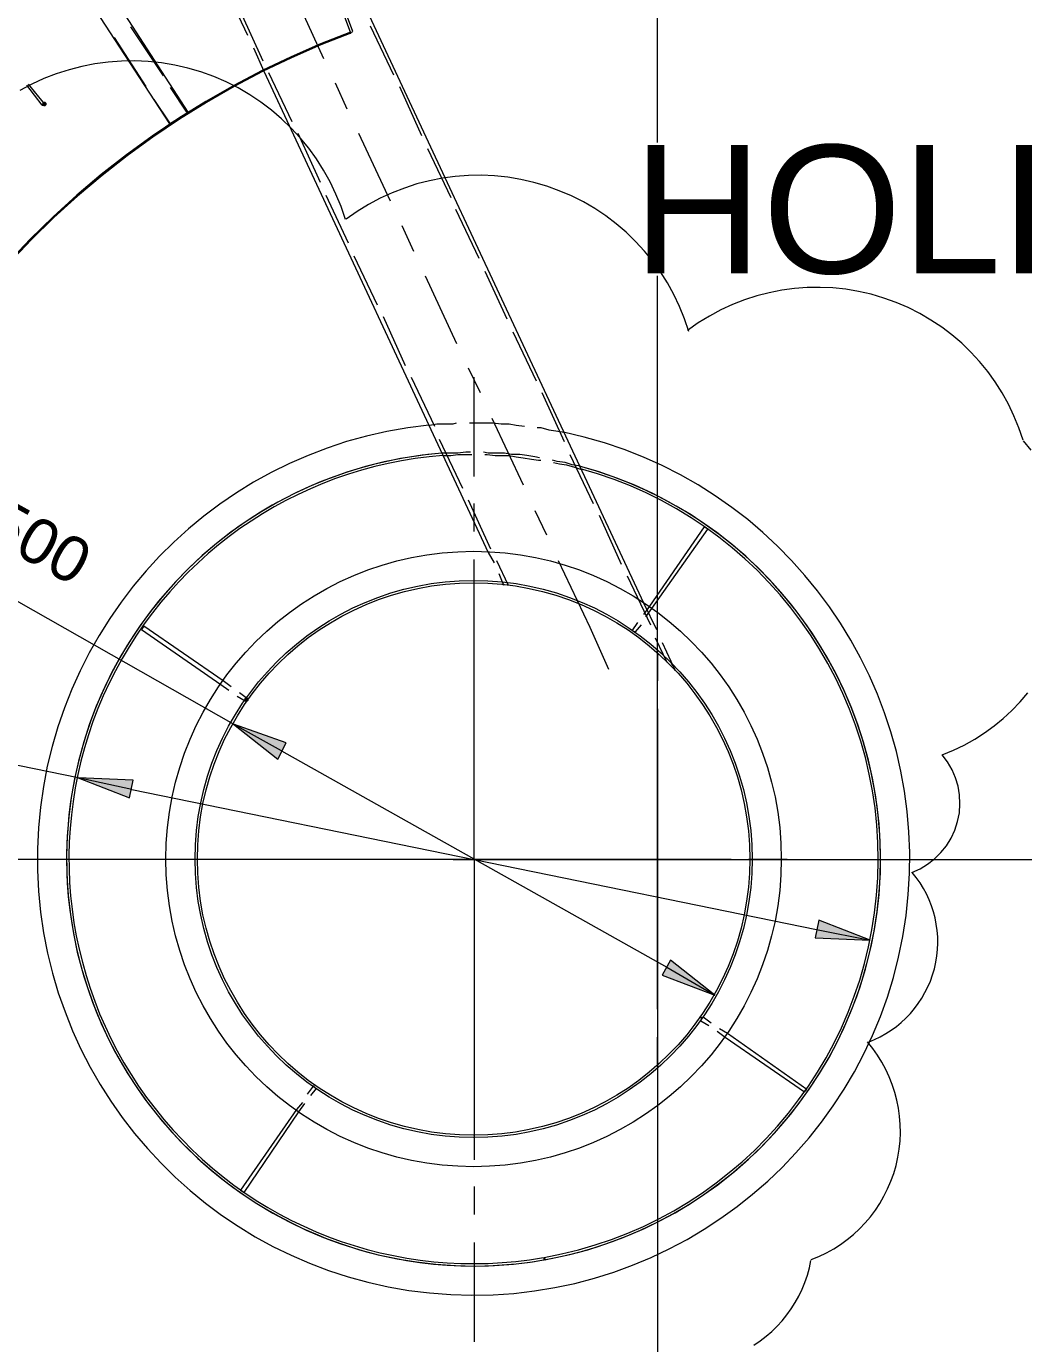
# Model space of a CAD drawing. Header units: millimetres. Extents: x 0 to 62767, y -13570 to 23963.
# Drawn here: x 32163 to 34876, y 8514 to 12097 of the extents above; entities that cross this region are included whole.
import ezdxf

# ---------------------------------------------------------------- set-up
doc = ezdxf.new("R2010")
doc.units = ezdxf.units.MM

msp = doc.modelspace()

# ---------------------------------------------------------------- hatches: boundary and pattern name
h = msp.add_hatch(color=7)
edge = h.paths.add_edge_path()
edge.add_arc((32212.452, 11885.529), 6.353, 0, 360)
h = msp.add_hatch(color=7)
edge = h.paths.add_edge_path()
edge.add_arc((32761.949, 10265.627), 6.353, 0, 360)
h = msp.add_hatch(color=7)
h.dxf.hatch_style = 2
h.paths.add_polyline_path([(32869.943, 10148.104), (32727.009, 10198.925), (32847.709, 10103.637)])
h = msp.add_hatch(color=7)
h.dxf.hatch_style = 2
h.paths.add_polyline_path([(32453.849, 10046.463), (32304.564, 10052.816), (32444.321, 9998.819)])
h = msp.add_hatch(color=7)
h.dxf.hatch_style = 2
h.paths.add_polyline_path([(34308.797, 9617.665), (34458.083, 9611.313), (34318.326, 9665.31)])
h = msp.add_hatch(color=7)
h.dxf.hatch_style = 2
h.paths.add_polyline_path([(33892.705, 9516.024), (34035.637, 9462.027), (33914.939, 9557.316)])

# ---------------------------------------------------------------- linework, layer by layer
at = {"color": 7, "lineweight": 0}
for points in [[(33880, 11780.713), (33880, 13143.337)], [(33880, 11780.713), (33880, 12965.466)], [(32835.002, 12644.661), (33044.637, 12079.284), (33050.991, 12082.459), (32841.356, 12647.838)], [(32850.884, 12651.013), (33841.884, 10529.258)], [(32228.334, 12330.21), (32552.315, 11831.533), (32603.135, 11863.297), (32279.153, 12365.149)], [(32704.777, 12199.982), (32765.124, 12072.932)], [(32889, 12190.453), (32971.584, 12009.404)], [(32746.067, 12136.457), (32806.416, 12003.052)], [(33045.059, 12081.214), (32963.423, 12049.142), (32883.202, 12014.193), (32804.463, 11976.421), (32727.277, 11935.877), (32651.711, 11892.614), (32577.835, 11846.682), (32505.718, 11798.136), (32435.428, 11747.025), (32367.035, 11693.404), (32300.607, 11637.323), (32236.214, 11578.834), (32173.925, 11517.991), (32113.808, 11454.844), (32055.932, 11389.446), (32000.366, 11321.849), (31947.179, 11252.106)], [(33046.166, 12078.236), (32964.652, 12046.212), (32884.55, 12011.316), (32805.928, 11973.601), (32728.855, 11933.119), (32653.401, 11889.922), (32579.633, 11844.062), (32507.621, 11795.59), (32437.434, 11744.559), (32369.14, 11691.021), (32302.808, 11635.027), (32238.507, 11576.629), (32176.306, 11515.881), (32116.273, 11452.832), (32058.478, 11387.537), (32002.99, 11320.045), (31949.876, 11250.41)], [(32536.433, 11961.761), (32447.496, 12095.164)], [(33044.637, 12076.107), (33044.637, 12082.459)], [(33098.634, 12098.341), (33162.16, 11964.936)], [(32488.787, 11933.175), (32403.028, 12066.577)], [(33031.116, 11571.475), (33019.276, 11606.6), (33005.418, 11640.715), (32989.613, 11673.75), (32971.927, 11705.635), (32952.431, 11736.3), (32931.194, 11765.673), (32908.284, 11793.685), (32883.77, 11820.265), (32857.721, 11845.343), (32830.206, 11868.848), (32801.294, 11890.709), (32771.055, 11910.858), (32739.556, 11929.222), (32706.866, 11945.732), (32673.056, 11960.317), (32638.193, 11972.907), (32602.63, 11983.354), (32566.736, 11991.57), (32530.609, 11997.571), (32494.347, 12001.372), (32458.045, 12002.99), (32421.803, 12002.441), (32385.716, 11999.741), (32349.882, 11994.906), (32314.399, 11987.952), (32279.363, 11978.895), (32244.872, 11967.751), (32211.023, 11954.536), (32177.912, 11939.267), (32145.639, 11921.959)], [(32781.006, 12037.991), (32809.593, 11974.466)], [(32809.593, 11974.466), (33419.44, 10665.838)], [(32822.297, 11971.291), (32885.823, 11837.886)], [(32206.1, 11882.354), (32164.807, 11936.35)], [(32167.984, 11939.527), (32212.452, 11885.529)], [(33003.346, 11942.704), (33035.109, 11872.824)], [(33178.041, 11933.175), (33238.392, 11799.77)], [(32555.49, 11831.533), (32511.022, 11898.236)], [(32599.958, 11863.297), (32555.49, 11929.997)], [(32206.1, 11882.354), (32209.275, 11882.354)], [(32901.704, 11806.122), (32962.054, 11672.719)], [(33066.871, 11806.122), (33152.63, 11621.899)], [(33254.271, 11764.831), (33317.799, 11631.428)], [(33965.353, 11266.96), (33953.698, 11301.534), (33940.058, 11335.115), (33924.5, 11367.633), (33907.091, 11399.018), (33887.901, 11429.202), (33866.996, 11458.116), (33844.445, 11485.689), (33820.315, 11511.852), (33794.674, 11536.537), (33767.59, 11559.674), (33739.132, 11581.193), (33709.365, 11601.026), (33678.36, 11619.102), (33646.183, 11635.354), (33612.902, 11649.71), (33578.586, 11662.103), (33543.579, 11672.386), (33508.248, 11680.474), (33472.687, 11686.38), (33436.992, 11690.122), (33401.26, 11691.715), (33365.585, 11691.175), (33330.064, 11688.517), (33294.791, 11683.757), (33259.864, 11676.912), (33225.377, 11667.997), (33191.426, 11657.028), (33158.107, 11644.02), (33125.515, 11628.99), (33093.747, 11611.953), (33062.898, 11592.926), (33033.064, 11571.923)], [(32977.936, 11637.781), (33038.284, 11507.553)], [(33330.503, 11599.665), (33394.029, 11466.261)], [(33184.394, 11555.196), (33216.157, 11485.319)], [(33054.166, 11472.613), (33117.691, 11339.209)], [(33409.91, 11431.322), (33470.258, 11301.095)], [(33247.919, 11418.616), (33333.678, 11234.392)], [(33880, 9423.912), (33880, 11418.616)], [(33880, 9658.957), (33880, 11418.616)], [(34874.316, 10971.052), (34862.909, 11004.892), (34849.558, 11037.76), (34834.33, 11069.588), (34817.291, 11100.308), (34798.508, 11129.851), (34778.047, 11158.151), (34755.974, 11185.139), (34732.356, 11210.747), (34707.259, 11234.908), (34680.75, 11257.554), (34652.895, 11278.617), (34623.761, 11298.029), (34593.413, 11315.722), (34561.919, 11331.628), (34529.345, 11345.68), (34495.756, 11357.809), (34461.493, 11367.875), (34426.911, 11375.791), (34392.105, 11381.572), (34357.168, 11385.234), (34322.193, 11386.793), (34287.276, 11386.264), (34252.508, 11383.663), (34217.984, 11379.004), (34183.798, 11372.304), (34150.042, 11363.579), (34116.812, 11352.842), (34084.2, 11340.11), (34052.3, 11325.399), (34021.206, 11308.724), (33991.012, 11290.1), (33961.811, 11269.543)], [(33133.573, 11307.447), (33193.923, 11174.043)], [(33486.14, 11266.156), (33549.665, 11132.752)], [(33365.442, 11167.691), (33397.206, 11100.988)], [(33209.805, 11142.281), (33273.33, 11008.877)], [(33381.324, 10872.297), (33381.324, 11142.281)], [(33565.547, 11100.988), (33625.897, 10967.585)], [(33257.792, 11012.118), (33200.479, 11004.802), (33144.121, 10994.838), (33088.777, 10982.295), (33034.508, 10967.241), (32981.372, 10949.743), (32929.431, 10929.869), (32878.743, 10907.688), (32829.368, 10883.268), (32781.366, 10856.675), (32734.798, 10827.98), (32689.722, 10797.248), (32646.198, 10764.549), (32604.287, 10729.95), (32564.047, 10693.52), (32525.54, 10655.326), (32488.823, 10615.436), (32453.958, 10573.918), (32421.005, 10530.84), (32390.021, 10486.271), (32361.069, 10440.278), (32334.207, 10392.928), (32309.495, 10344.291), (32286.993, 10294.434), (32266.76, 10243.425), (32248.857, 10191.331), (32233.343, 10138.222), (32220.278, 10084.165), (32209.722, 10029.228), (32201.734, 9973.478), (32196.374, 9916.984), (32193.703, 9859.814), (32193.779, 9802.036), (32196.627, 9744.328), (32202.188, 9687.367), (32210.4, 9631.217), (32221.199, 9575.943), (32234.522, 9521.61), (32250.306, 9468.283), (32268.487, 9416.027), (32289.004, 9364.907), (32311.792, 9314.987), (32336.789, 9266.332), (32363.93, 9219.008), (32393.154, 9173.079), (32424.397, 9128.61), (32457.596, 9085.665), (32492.688, 9044.311), (32529.609, 9004.61), (32568.297, 8966.63), (32608.688, 8930.433), (32650.72, 8896.086), (32694.328, 8863.652), (32739.451, 8833.198), (32786.025, 8804.787), (32833.986, 8778.485), (32883.272, 8754.356), (32933.819, 8732.465), (32985.564, 8712.878), (33038.445, 8695.658), (33092.398, 8680.872), (33147.36, 8668.583), (33203.268, 8658.857), (33260.058, 8651.758), (33317.668, 8647.352), (33375.423, 8645.714), (33432.644, 8646.84), (33489.262, 8650.67), (33545.207, 8657.149), (33600.41, 8666.216), (33654.8, 8677.816), (33708.309, 8691.889), (33760.867, 8708.377), (33812.405, 8727.224), (33862.852, 8748.371), (33912.139, 8771.759), (33960.197, 8797.332), (34006.956, 8825.031), (34052.347, 8854.798), (34096.299, 8886.576), (34138.744, 8920.306), (34179.612, 8955.931), (34218.833, 8993.392), (34256.337, 9032.632), (34292.056, 9073.593), (34325.919, 9116.217), (34357.858, 9160.446), (34387.802, 9206.222), (34415.681, 9253.488), (34441.427, 9302.184), (34464.97, 9352.254), (34486.24, 9403.64), (34505.168, 9456.283), (34521.683, 9510.126), (34535.718, 9565.111), (34547.201, 9621.179), (34556.063, 9678.273), (34562.176, 9735.727), (34565.494, 9792.863), (34566.067, 9849.608), (34563.948, 9905.887), (34559.19, 9961.626), (34551.846, 10016.753), (34541.966, 10071.193), (34529.605, 10124.871), (34514.813, 10177.716), (34497.644, 10229.651), (34478.15, 10280.604), (34456.382, 10330.501), (34432.395, 10379.268), (34406.238, 10426.832), (34377.966, 10473.117), (34347.631, 10518.051), (34315.284, 10561.559), (34280.978, 10603.568), (34244.766, 10644.004), (34206.699, 10682.793), (34166.831, 10719.861), (34125.213, 10755.134), (34081.898, 10788.539), (34036.938, 10820.001), (33990.385, 10849.448), (33942.293, 10876.804), (33892.712, 10901.996), (33841.696, 10924.951), (33789.297, 10945.594), (33735.567, 10963.852), (33680.558, 10979.65), (33624.323, 10992.915)], [(33260.626, 11012.053), (33279.683, 11015.229), (33301.917, 11015.229), (33324.151, 11015.229), (33333.678, 11018.405)], [(33368.619, 11018.405), (33387.676, 11018.405), (33409.91, 11018.405), (33432.144, 11018.405), (33454.379, 11015.229), (33476.613, 11015.229), (33495.67, 11012.053), (33517.904, 11008.877)], [(33428.967, 11031.111), (33514.727, 10850.063)], [(33552.843, 11005.701), (33562.372, 11005.701), (33584.606, 10999.347), (33603.663, 10996.171), (33625.897, 10992.995)], [(33286.035, 10973.938), (33349.56, 10840.533)], [(34895.943, 10943.858), (34875.403, 10969.441)], [(33293.65, 10935.644), (33255.657, 10932.024), (33217.985, 10927.124), (33180.661, 10920.965), (33143.711, 10913.565), (33107.16, 10904.941), (33071.035, 10895.113), (33035.361, 10884.098), (33000.165, 10871.916), (32965.473, 10858.585), (32931.31, 10844.123), (32897.702, 10828.549), (32864.676, 10811.88), (32832.257, 10794.136), (32800.472, 10775.335), (32769.346, 10755.495), (32738.905, 10734.636), (32709.175, 10712.774), (32680.183, 10689.929), (32651.953, 10666.119), (32624.513, 10641.363), (32597.888, 10615.679), (32572.105, 10589.085), (32547.188, 10561.6), (32523.164, 10533.242), (32500.059, 10504.03), (32477.9, 10473.983), (32456.711, 10443.118), (32436.519, 10411.454), (32417.35, 10379.009), (32399.23, 10345.803), (32382.185, 10311.852), (32366.24, 10277.177), (32351.495, 10241.975), (32338.029, 10206.453), (32325.838, 10170.642), (32314.918, 10134.575), (32305.264, 10098.283), (32296.874, 10061.797), (32289.742, 10025.149), (32283.865, 9988.371), (32279.239, 9951.495), (32275.859, 9914.551), (32273.723, 9877.571), (32272.825, 9840.588), (32273.162, 9803.633), (32274.73, 9766.736), (32277.525, 9729.931), (32281.543, 9693.248), (32286.779, 9656.719), (32293.231, 9620.376), (32300.893, 9584.25), (32309.762, 9548.373), (32319.834, 9512.776), (32331.105, 9477.492), (32343.571, 9442.551), (32357.228, 9407.985), (32372.072, 9373.826), (32388.099, 9340.106), (32405.304, 9306.856), (32423.685, 9274.107), (32443.237, 9241.892), (32463.955, 9210.241), (32485.837, 9179.187), (32508.877, 9148.761), (32532.948, 9119.144), (32557.905, 9090.503), (32583.719, 9062.85), (32610.358, 9036.196), (32637.794, 9010.552), (32665.996, 8985.93), (32694.936, 8962.342), (32724.583, 8939.798), (32754.907, 8918.31), (32785.879, 8897.89), (32817.47, 8878.548), (32849.648, 8860.297), (32882.385, 8843.147), (32915.651, 8827.111), (32949.416, 8812.199), (32983.651, 8798.422), (33018.325, 8785.793), (33053.409, 8774.323), (33088.873, 8764.022), (33124.687, 8754.904), (33160.822, 8746.977), (33197.248, 8740.255), (33233.935, 8734.749), (33270.854, 8730.47), (33307.974, 8727.429), (33345.267, 8725.638), (33382.701, 8725.108), (33420.248, 8725.85), (33457.877, 8727.877), (33495.56, 8731.199), (33533.266, 8735.828), (33570.965, 8741.775)], [(33293.65, 10935.644), (33240.313, 10930.2), (33187.793, 10922.291), (33136.145, 10911.976), (33085.426, 10899.317), (33035.693, 10884.375), (32987.004, 10867.211), (32939.413, 10847.885), (32892.979, 10826.459), (32847.757, 10802.993), (32803.806, 10777.548), (32761.18, 10750.184), (32719.937, 10720.964), (32680.134, 10689.947), (32641.828, 10657.195), (32605.074, 10622.768), (32569.931, 10586.727), (32536.454, 10549.133), (32504.7, 10510.046), (32474.726, 10469.529), (32446.588, 10427.641), (32420.344, 10384.443), (32396.05, 10339.997), (32373.762, 10294.363), (32353.538, 10247.601), (32335.434, 10199.774), (32319.507, 10150.941), (32305.814, 10101.163), (32294.411, 10050.502), (32285.354, 9999.018), (32278.702, 9946.772), (32274.509, 9893.825), (32272.834, 9840.237), (32273.718, 9786.631), (32277.128, 9733.627), (32283.008, 9681.289), (32291.303, 9629.676), (32301.958, 9578.852), (32314.915, 9528.878), (32330.119, 9479.815), (32347.515, 9431.725), (32367.046, 9384.671), (32388.657, 9338.712), (32412.292, 9293.912), (32437.896, 9250.332), (32465.412, 9208.033), (32494.784, 9167.077), (32525.958, 9127.526), (32558.876, 9089.442), (32593.484, 9052.886), (32629.725, 9017.92), (32667.544, 8984.606), (32706.884, 8953.004), (32747.691, 8923.178), (32789.908, 8895.188), (32833.479, 8869.097), (32878.349, 8844.966), (32924.462, 8822.856), (32971.762, 8802.83), (33020.193, 8784.949), (33069.7, 8769.274), (33120.226, 8755.868), (33171.716, 8744.791), (33224.114, 8736.107), (33277.364, 8729.876), (33330.851, 8726.193), (33383.953, 8725.079), (33436.602, 8726.482), (33488.733, 8730.354), (33540.279, 8736.643), (33591.175, 8745.298), (33641.354, 8756.271), (33690.75, 8769.509), (33739.297, 8784.964), (33786.929, 8802.585), (33833.578, 8822.32), (33879.18, 8844.121), (33923.668, 8867.936), (33966.975, 8893.715), (34009.036, 8921.409), (34049.784, 8950.966), (34089.154, 8982.336), (34127.078, 9015.469), (34163.491, 9050.314), (34198.327, 9086.822), (34231.518, 9124.941), (34263, 9164.622), (34292.706, 9205.814), (34320.569, 9248.467), (34346.524, 9292.53), (34370.505, 9337.954), (34392.444, 9384.687), (34412.276, 9432.679), (34429.935, 9481.881), (34445.354, 9532.241), (34458.468, 9583.71), (34469.209, 9636.236), (34477.432, 9689.216), (34483.063, 9742.029), (34486.146, 9794.607), (34486.727, 9846.878), (34484.849, 9898.773), (34480.557, 9950.221), (34473.896, 10001.152), (34464.91, 10051.496), (34453.645, 10101.182), (34440.143, 10150.14), (34424.45, 10198.301), (34406.611, 10245.593), (34386.669, 10291.946), (34364.67, 10337.291), (34340.658, 10381.557), (34314.677, 10424.673), (34286.772, 10466.57), (34256.988, 10507.178), (34225.369, 10546.425), (34191.959, 10584.242), (34156.804, 10620.558), (34119.947, 10655.304), (34081.433, 10688.408), (34041.307, 10719.802), (33999.613, 10749.413), (33956.396, 10777.173), (33911.701, 10803.011), (33865.57, 10826.857), (33818.051, 10848.64), (33769.186, 10868.29), (33719.02, 10885.738), (33667.599, 10900.912)], [(33296.455, 10929.487), (33258.648, 10925.964), (33221.159, 10921.168), (33184.013, 10915.116), (33147.236, 10907.828), (33110.855, 10899.321), (33074.896, 10889.615), (33039.384, 10878.727), (33004.345, 10866.675), (32969.804, 10853.479), (32935.789, 10839.156), (32902.325, 10823.724), (32869.438, 10807.202), (32837.153, 10789.609), (32805.496, 10770.962), (32774.495, 10751.28), (32744.173, 10730.581), (32714.558, 10708.884), (32685.675, 10686.206), (32657.55, 10662.567), (32630.209, 10637.984), (32603.678, 10612.477), (32577.982, 10586.062), (32553.149, 10558.759), (32529.203, 10530.585), (32506.17, 10501.56), (32484.077, 10471.701), (32462.949, 10441.026), (32442.812, 10409.555), (32423.692, 10377.305), (32405.615, 10344.295), (32388.607, 10310.543), (32372.694, 10276.067), (32357.975, 10241.065), (32344.528, 10205.743), (32332.35, 10170.132), (32321.437, 10134.264), (32311.784, 10098.171), (32303.389, 10061.883), (32296.246, 10025.432), (32290.353, 9988.85), (32285.704, 9952.168), (32282.297, 9915.418), (32280.127, 9878.631), (32279.19, 9841.839), (32279.482, 9805.072), (32281, 9768.364), (32283.739, 9731.744), (32287.696, 9695.245), (32292.866, 9658.898), (32299.245, 9622.735), (32306.831, 9586.786), (32315.618, 9551.084), (32325.602, 9515.66), (32336.781, 9480.546), (32349.149, 9445.772), (32362.704, 9411.371), (32377.44, 9377.374), (32393.354, 9343.812), (32410.443, 9310.716), (32428.701, 9278.12), (32448.126, 9246.052), (32468.713, 9214.547), (32490.458, 9183.634), (32513.357, 9153.345), (32537.284, 9123.861), (32562.093, 9095.348), (32587.755, 9067.817), (32614.24, 9041.281), (32641.518, 9015.751), (32669.56, 8991.237), (32698.337, 8967.751), (32727.819, 8945.305), (32757.975, 8923.91), (32788.777, 8903.577), (32820.195, 8884.318), (32852.199, 8866.144), (32884.759, 8849.066), (32917.847, 8833.096), (32951.432, 8818.245), (32985.484, 8804.525), (33019.975, 8791.946), (33054.874, 8780.521), (33090.152, 8770.26), (33125.78, 8761.175), (33161.727, 8753.277), (33197.964, 8746.578), (33234.461, 8741.09), (33271.189, 8736.822), (33308.118, 8733.787), (33345.219, 8731.997), (33382.462, 8731.462), (33419.817, 8732.193), (33457.254, 8734.203), (33494.745, 8737.503), (33532.259, 8742.103), (33569.767, 8748.016)], [(33371.794, 10938.998), (33359.09, 10938.998), (33336.855, 10935.822), (33314.621, 10935.822), (33295.565, 10935.822)], [(33371.794, 10938.998), (33359.09, 10938.998), (33336.855, 10935.822), (33314.621, 10935.822), (33295.565, 10935.822)], [(33298.74, 10929.47), (33317.799, 10929.47), (33336.855, 10932.646), (33355.912, 10932.646), (33374.972, 10932.646)], [(33559.195, 10923.117), (33546.49, 10926.294), (33524.256, 10929.47), (33505.199, 10932.646), (33482.965, 10932.646), (33463.906, 10935.822), (33441.672, 10935.822), (33419.44, 10935.822), (33406.733, 10938.998)], [(33559.195, 10923.117), (33546.49, 10926.294), (33524.256, 10929.47), (33505.199, 10932.646), (33482.965, 10932.646), (33463.906, 10935.822), (33441.672, 10935.822), (33419.44, 10935.822), (33406.733, 10938.998)], [(33409.91, 10932.646), (33416.262, 10932.646), (33438.497, 10929.47), (33457.554, 10929.47), (33476.613, 10929.47), (33495.67, 10926.294), (33514.727, 10923.117), (33536.961, 10919.94), (33556.02, 10916.764), (33562.372, 10916.764)], [(33641.779, 10932.646), (33705.304, 10799.242)], [(33571.744, 8748.355), (33618.865, 8757.758), (33665.184, 8769.103), (33710.661, 8782.341), (33755.254, 8797.428), (33798.922, 8814.316), (33841.625, 8832.959), (33883.322, 8853.311), (33923.972, 8875.324), (33963.533, 8898.952), (34001.966, 8924.15), (34039.229, 8950.869), (34075.281, 8979.064), (34110.082, 9008.689), (34143.59, 9039.696), (34175.765, 9072.039), (34206.566, 9105.672), (34235.952, 9140.548), (34263.882, 9176.621), (34290.316, 9213.844), (34315.212, 9252.17), (34338.529, 9291.553), (34360.227, 9331.947), (34380.264, 9373.305), (34398.601, 9415.58), (34415.196, 9458.726), (34430.007, 9502.697), (34442.995, 9547.445), (34454.119, 9592.925), (34463.337, 9639.089), (34470.609, 9685.892), (34475.893, 9733.287), (34479.149, 9781.227), (34480.331, 9829.262), (34479.443, 9876.943), (34476.521, 9924.217), (34471.603, 9971.035), (34464.724, 10017.347), (34455.921, 10063.103), (34445.23, 10108.253), (34432.688, 10152.746), (34418.331, 10196.533), (34402.196, 10239.564), (34384.318, 10281.787), (34364.735, 10323.155), (34343.482, 10363.615), (34320.597, 10403.118), (34296.115, 10441.614), (34270.073, 10479.053), (34242.507, 10515.385), (34213.454, 10550.56), (34182.95, 10584.527), (34151.032, 10617.237), (34117.735, 10648.639), (34083.097, 10678.683), (34047.154, 10707.319), (34009.941, 10734.498), (33971.497, 10760.169), (33931.856, 10784.281), (33891.056, 10806.785), (33849.132, 10827.631), (33806.122, 10846.769), (33762.061, 10864.148), (33716.986, 10879.718), (33670.934, 10893.43)], [(33572.852, 8742.1), (33620.331, 8751.577), (33667.001, 8763.012), (33712.818, 8776.36), (33757.743, 8791.572), (33801.734, 8808.602), (33844.749, 8827.403), (33886.748, 8847.927), (33927.688, 8870.128), (33967.53, 8893.958), (34006.231, 8919.37), (34043.751, 8946.318), (34080.047, 8974.754), (34115.08, 9004.631), (34148.806, 9035.901), (34181.187, 9068.519), (34212.179, 9102.437), (34241.741, 9137.607), (34269.834, 9173.983), (34296.414, 9211.518), (34321.442, 9250.164), (34344.875, 9289.874), (34366.672, 9330.602), (34386.793, 9372.3), (34405.195, 9414.922), (34421.838, 9458.419), (34436.68, 9502.746), (34449.681, 9547.854), (34460.798, 9593.697), (34469.991, 9640.228), (34477.218, 9687.4), (34482.438, 9735.166), (34485.61, 9783.478), (34486.687, 9831.882), (34485.676, 9879.921), (34482.614, 9927.545), (34477.538, 9974.703), (34470.484, 10021.344), (34461.49, 10067.419), (34450.592, 10112.876), (34437.828, 10157.666), (34423.234, 10201.737), (34406.848, 10245.039), (34388.707, 10287.522), (34368.846, 10329.134), (34347.305, 10369.826), (34324.119, 10409.547), (34299.325, 10448.247), (34272.96, 10485.875), (34245.062, 10522.379), (34215.668, 10557.711), (34184.813, 10591.82), (34152.536, 10624.654), (34118.873, 10656.163), (34083.862, 10686.297), (34047.538, 10715.006), (34009.94, 10742.239), (33971.104, 10767.944), (33931.067, 10792.073), (33889.867, 10814.574), (33847.539, 10835.396), (33804.121, 10854.49), (33759.651, 10871.804), (33714.165, 10887.289), (33667.699, 10900.893)], [(33670.366, 10900.883), (33648.131, 10904.059), (33629.072, 10910.412), (33606.84, 10913.588), (33594.134, 10916.764)], [(33670.366, 10900.883), (33648.131, 10904.059), (33629.072, 10910.412), (33606.84, 10913.588), (33594.134, 10916.764)], [(33597.311, 10910.412), (33613.193, 10907.236), (33632.25, 10904.059), (33654.484, 10897.707), (33673.541, 10891.354)], [(33365.442, 10808.77), (33425.792, 10675.367)], [(33381.324, 10723.011), (33381.324, 10799.242)], [(32727.009, 10198.925), (32015.522, 10602.312), (31751.892, 10751.598)], [(33546.49, 10780.184), (33578.254, 10713.483)], [(33721.186, 10767.48), (33781.534, 10634.076)], [(33864.118, 10513.376), (34016.58, 10729.363), (34007.051, 10735.717), (33857.766, 10519.729)], [(33381.324, 9830.476), (33381.324, 10646.78)], [(33419.44, 10665.838), (33435.319, 10637.252)], [(33441.672, 10643.604), (33473.436, 10576.903)], [(33610.015, 10643.604), (33695.775, 10462.556)], [(33448.026, 10608.665), (33460.731, 10576.903)], [(33460.731, 10583.255), (33457.554, 10583.255)], [(33460.731, 10576.903), (33460.731, 10580.079)], [(33797.416, 10602.312), (33860.941, 10468.908)], [(33841.884, 10529.258), (33876.823, 10456.204)], [(33857.766, 10519.729), (33841.884, 10497.496)], [(33848.237, 10491.142), (33864.118, 10513.376)], [(32698.422, 10316.448), (32482.435, 10465.732), (32476.083, 10456.204)], [(33695.775, 10462.556), (33746.595, 10348.21)], [(33826.002, 10475.262), (33810.12, 10453.028)], [(33835.532, 10468.908), (33819.65, 10449.851), (33816.475, 10449.851)], [(33880, 9830.476), (33880, 10465.732)], [(32476.083, 10456.204), (32692.07, 10306.918)], [(33873.648, 10433.969), (33905.409, 10367.268)], [(33892.705, 10421.265), (33927.644, 10345.034)], [(33880, 10389.501), (33880, 10316.448)], [(33921.291, 10357.739), (33918.114, 10364.091)], [(33927.644, 10345.034), (33924.468, 10351.386)], [(32692.07, 10306.918), (32714.304, 10291.037)], [(32720.656, 10300.566), (32698.422, 10316.448)], [(32742.89, 10284.684), (32765.124, 10268.803)], [(34654.575, 10115.497), (34684.942, 10127.916), (34714.304, 10142.061), (34742.605, 10157.867), (34769.784, 10175.269), (34795.784, 10194.202), (34820.546, 10214.601), (34844.012, 10236.402), (34866.124, 10259.54), (34886.823, 10283.95)], [(32736.538, 10275.155), (32758.772, 10262.451)], [(33880, 10240.217), (33880, 6705.015)], [(33880, 9830.476), (33880, 10230.687)], [(32304.564, 10052.816), (31869.413, 10141.752), (31574.019, 10202.101)], [(32857.236, 10125.87), (32727.009, 10198.925)], [(33880, 10154.457), (33880, 10078.226)], [(32857.236, 10125.87), (33905.409, 9538.258)], [(34571.602, 9795.606), (34593.978, 9805.557), (34614.762, 9817.998), (34633.78, 9832.733), (34650.854, 9849.569), (34665.812, 9868.31), (34678.478, 9888.764), (34688.678, 9910.735), (34696.235, 9934.029), (34700.918, 9958.067), (34702.648, 9982.228), (34701.485, 10006.258), (34697.488, 10029.902), (34690.715, 10052.904), (34681.226, 10075.011), (34669.078, 10095.968), (34654.331, 10115.52)], [(32450.674, 10021.054), (32304.564, 10052.816)], [(32450.674, 10021.054), (34311.974, 9639.899)], [(33880, 10005.172), (33880, 6698.663)], [(34054.696, 9830.476), (30748.187, 9830.476)], [(34080.105, 9830.476), (30754.539, 9830.476)], [(32339.503, 9830.476), (32069.52, 9830.476)], [(32488.787, 9830.476), (32415.735, 9830.476)], [(33381.324, 9830.476), (32565.019, 9830.476)], [(33880, 9830.476), (33247.919, 9830.476)], [(33324.151, 9830.476), (33397.206, 9830.476)], [(33381.324, 9830.476), (34197.628, 9830.476)], [(33381.324, 9830.476), (33381.324, 9014.171)], [(33473.436, 9830.476), (37364.38, 9830.476)], [(33880, 9830.476), (33482.965, 9830.476)], [(33559.195, 9830.476), (33632.25, 9830.476)], [(33708.479, 9830.476), (37014.988, 9830.476)], [(33880, 9830.476), (34305.622, 9830.476)], [(33880, 9830.476), (33880, 9198.396)], [(33880, 9830.476), (34280.21, 9830.476)], [(33880, 9830.476), (33880, 9433.441)], [(34203.981, 9830.476), (34127.749, 9830.476)], [(34232.567, 9830.476), (34156.335, 9830.476)], [(34273.858, 9830.476), (34346.913, 9830.476)], [(34423.143, 9830.476), (34693.127, 9830.476)], [(34453.462, 9334.325), (34469.855, 9341.029), (34485.705, 9348.665), (34500.982, 9357.197), (34515.654, 9366.591), (34529.69, 9376.811), (34543.057, 9387.824), (34555.724, 9399.592), (34567.661, 9412.083), (34578.835, 9425.26), (34589.215, 9439.088), (34598.769, 9453.534), (34607.466, 9468.561), (34615.274, 9484.135), (34622.162, 9500.22), (34628.099, 9516.782), (34633.052, 9533.786), (34636.963, 9551.06), (34639.799, 9568.423), (34641.573, 9585.831), (34642.293, 9603.238), (34641.971, 9620.598), (34640.617, 9637.864), (34638.243, 9654.991), (34634.858, 9671.933), (34630.473, 9688.644), (34625.098, 9705.078), (34618.745, 9721.19), (34611.424, 9736.933), (34603.145, 9752.262), (34593.92, 9767.131), (34583.758, 9781.493), (34572.67, 9795.304)], [(34311.974, 9639.899), (34458.083, 9611.313)], [(33880, 9509.672), (33880, 9582.726)], [(33905.409, 9538.258), (34035.637, 9462.027)], [(33997.521, 9401.678), (34000.698, 9398.502), (33994.346, 9401.678)], [(33997.521, 9395.326), (33997.521, 9392.15), (34019.755, 9379.444)], [(34000.698, 9398.502), (34003.875, 9401.678)], [(34000.698, 9395.326), (34000.698, 9398.502)], [(34026.107, 9385.797), (34003.875, 9401.678)], [(34041.989, 9363.563), (34064.224, 9347.681)], [(34070.576, 9357.21), (34048.342, 9369.915)], [(34064.224, 9347.681), (34280.21, 9198.396), (34286.563, 9204.749), (34070.576, 9357.21)], [(33880, 9274.627), (33880, 9347.681)], [(34298.159, 8742.413), (34319.21, 8751.022), (34339.564, 8760.828), (34359.182, 8771.785), (34378.023, 8783.848), (34396.047, 8796.972), (34413.213, 8811.114), (34429.48, 8826.227), (34444.808, 8842.266), (34459.157, 8859.187), (34472.486, 8876.946), (34484.755, 8895.496), (34495.923, 8914.793), (34505.95, 8934.792), (34514.796, 8955.448), (34522.419, 8976.716), (34528.78, 8998.552), (34533.802, 9020.734), (34537.445, 9043.031), (34539.722, 9065.386), (34540.647, 9087.739), (34540.233, 9110.031), (34538.495, 9132.203), (34535.446, 9154.197), (34531.099, 9175.953), (34525.468, 9197.413), (34518.566, 9218.517), (34510.408, 9239.207), (34501.007, 9259.424), (34490.375, 9279.108), (34478.528, 9298.202), (34465.479, 9316.646), (34451.241, 9334.38)], [(32946.173, 9211.101), (32946.173, 9214.278), (32942.998, 9214.278), (32927.116, 9192.043)], [(32936.643, 9188.867), (32952.525, 9207.925)], [(32898.529, 9150.752), (32746.067, 8931.588), (32755.595, 8925.236)], [(32755.595, 8925.236), (32904.882, 9144.399)], [(32914.409, 9169.809), (32898.529, 9150.752)], [(32904.882, 9144.399), (32920.764, 9166.633)], [(33381.324, 8941.118), (33381.324, 8864.887)], [(33381.324, 8788.656), (33381.324, 8518.672)], [(33571.899, 8741.011), (33571.899, 8747.364), (33575.077, 8741.011)], [(34141.722, 8510.069), (34158.83, 8521.469), (34175.149, 8533.823), (34190.647, 8547.086), (34205.289, 8561.215), (34219.042, 8576.165), (34231.872, 8591.894), (34243.746, 8608.356), (34254.63, 8625.509), (34264.49, 8643.308), (34273.292, 8661.709), (34281.004, 8680.669), (34287.59, 8700.143), (34293.018, 8720.088), (34297.254, 8740.46)]]:
    msp.add_lwpolyline(points, dxfattribs=at)
for points in [[(32869.943, 10148.104), (32727.009, 10198.925), (32847.709, 10103.637)], [(32453.849, 10046.463), (32304.564, 10052.816), (32444.321, 9998.819)], [(34308.797, 9617.665), (34458.083, 9611.313), (34318.326, 9665.31)], [(33892.705, 9516.024), (34035.637, 9462.027), (33914.939, 9557.316)]]:
    msp.add_lwpolyline(points, close=True, dxfattribs=at)
for centre, radius in [((33881.588, 9832.063), 3006.35), ((33881.588, 9832.063), 2999.997), ((33379.736, 9832.065), 836.95), ((33379.737, 9832.066), 757.607), ((33379.737, 9832.065), 757.607), ((33379.737, 9832.065), 751.254)]:
    msp.add_circle(centre, radius, dxfattribs=at)

# ---------------------------------------------------------------- texts
at = {"color": 7, "insert": (33813.297, 11773.82), "char_height": 348.85032, "attachment_point": 1}
msp.add_mtext('{\\fArial|b0|i0|c0;HOLD}', dxfattribs=at)
at = {"color": 7, "insert": (32018.042, 10865.636), "char_height": 123.12322, "attachment_point": 1, "rotation": 331}
msp.add_mtext('{\\fArial|b0|i0|c0;1500}', dxfattribs=at)

doc.saveas('drawing.dxf')
